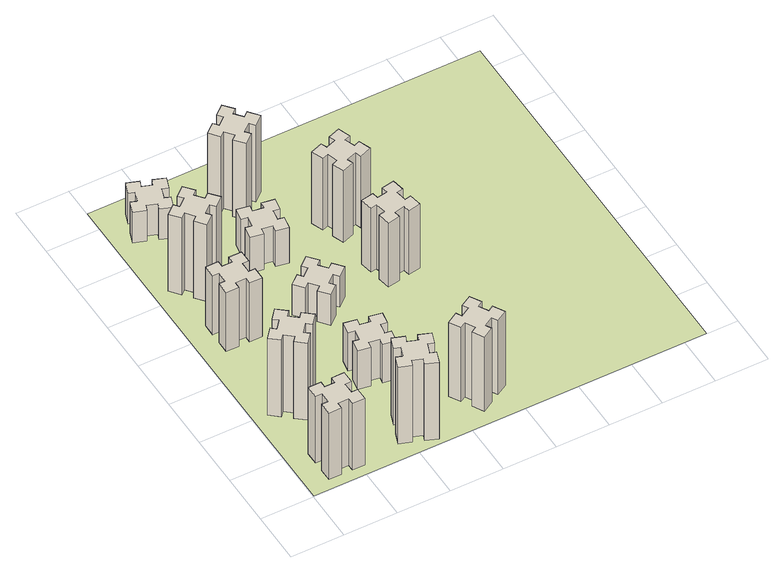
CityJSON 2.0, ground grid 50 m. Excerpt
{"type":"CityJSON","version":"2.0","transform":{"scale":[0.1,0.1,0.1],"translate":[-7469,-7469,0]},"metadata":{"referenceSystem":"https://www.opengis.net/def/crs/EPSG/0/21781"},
"CityObjects":{
"building1":{"type":"Building","attributes":{"class":"1000","function":"1000","usage":"1000","yearOfConstruction":2016,"roofType":"1000","measuredHeight":78,"storeysAboveGround":30,"storeysBelowGround":0},"geometry":[{"type":"Solid","lod":"1","boundaries":[[[[0,1,2,3,4,5,6,7,8,9,10,11,12,13,14,15,16,17,18,19]],[[17,16,20,21]],[[16,15,22,20]],[[15,14,23,22]],[[14,13,24,23]],[[13,12,25,24]],[[12,11,26,25]],[[11,10,27,26]],[[10,9,28,27]],[[9,8,29,28]],[[8,7,30,29]],[[7,6,31,30]],[[6,5,32,31]],[[5,4,33,32]],[[4,3,34,33]],[[3,2,35,34]],[[2,1,36,35]],[[1,0,37,36]],[[0,19,38,37]],[[19,18,39,38]],[[18,17,21,39]],[[24,25,26,27,28,29,30,31,32,33,34,35,36,37,38,39,21,20,22,23]]]]}]},
"building2":{"type":"Building","attributes":{"class":"1000","function":"1000","usage":"1000","yearOfConstruction":2016,"roofType":"1000","measuredHeight":90,"storeysAboveGround":30,"storeysBelowGround":0},"geometry":[{"type":"Solid","lod":"1","boundaries":[[[[40,41,42,43,44,45,46,47,48,49,50,51,52,53,54,55,56,57,58,59]],[[57,56,60,61]],[[56,55,62,60]],[[55,54,63,62]],[[54,53,64,63]],[[53,52,65,64]],[[52,51,66,65]],[[51,50,67,66]],[[50,49,68,67]],[[49,48,69,68]],[[48,47,70,69]],[[47,46,71,70]],[[46,45,72,71]],[[45,44,73,72]],[[44,43,74,73]],[[43,42,75,74]],[[42,41,76,75]],[[41,40,77,76]],[[40,59,78,77]],[[59,58,79,78]],[[58,57,61,79]],[[64,65,66,67,68,69,70,71,72,73,74,75,76,77,78,79,61,60,62,63]]]]}]},
"building3":{"type":"Building","attributes":{"class":"1000","function":"1000","usage":"1000","yearOfConstruction":2016,"roofType":"1000","measuredHeight":69,"storeysAboveGround":30,"storeysBelowGround":0},"geometry":[{"type":"Solid","lod":"1","boundaries":[[[[80,81,82,83,84,85,86,87,88,89,90,91,92,93,94,95,96,97,98,99]],[[97,96,100,101]],[[96,95,102,100]],[[95,94,103,102]],[[94,93,104,103]],[[93,92,105,104]],[[92,91,106,105]],[[91,90,107,106]],[[90,89,108,107]],[[89,88,109,108]],[[88,87,110,109]],[[87,86,111,110]],[[86,85,112,111]],[[85,84,113,112]],[[84,83,114,113]],[[83,82,115,114]],[[82,81,116,115]],[[81,80,117,116]],[[80,99,118,117]],[[99,98,119,118]],[[98,97,101,119]],[[104,105,106,107,108,109,110,111,112,113,114,115,116,117,118,119,101,100,102,103]]]]}]},
"building4":{"type":"Building","attributes":{"class":"1000","function":"1000","usage":"1000","yearOfConstruction":2016,"roofType":"1000","measuredHeight":90,"storeysAboveGround":30,"storeysBelowGround":0},"geometry":[{"type":"Solid","lod":"1","boundaries":[[[[120,121,122,123,124,125,126,127,128,129,130,131,132,133,134,135,136,137,138,139]],[[137,136,140,141]],[[136,135,142,140]],[[135,134,143,142]],[[134,133,144,143]],[[133,132,145,144]],[[132,131,146,145]],[[131,130,147,146]],[[130,129,148,147]],[[129,128,149,148]],[[128,127,150,149]],[[127,126,151,150]],[[126,125,152,151]],[[125,124,153,152]],[[124,123,154,153]],[[123,122,155,154]],[[122,121,156,155]],[[121,120,157,156]],[[120,139,158,157]],[[139,138,159,158]],[[138,137,141,159]],[[144,145,146,147,148,149,150,151,152,153,154,155,156,157,158,159,141,140,142,143]]]]}]},
"building5":{"type":"Building","attributes":{"class":"1000","function":"1000","usage":"1000","yearOfConstruction":2016,"roofType":"1000","measuredHeight":90,"storeysAboveGround":30,"storeysBelowGround":0},"geometry":[{"type":"Solid","lod":"1","boundaries":[[[[160,161,162,163,164,165,166,167,168,169,170,171,172,173,174,175,176,177,178,179]],[[177,176,180,181]],[[176,175,182,180]],[[175,174,183,182]],[[174,173,184,183]],[[173,172,185,184]],[[172,171,186,185]],[[171,170,187,186]],[[170,169,188,187]],[[169,168,189,188]],[[168,167,190,189]],[[167,166,191,190]],[[166,165,192,191]],[[165,164,193,192]],[[164,163,194,193]],[[163,162,195,194]],[[162,161,196,195]],[[161,160,197,196]],[[160,179,198,197]],[[179,178,199,198]],[[178,177,181,199]],[[184,185,186,187,188,189,190,191,192,193,194,195,196,197,198,199,181,180,182,183]]]]}]},
"building6":{"type":"Building","attributes":{"class":"1000","function":"1000","usage":"1000","yearOfConstruction":2016,"roofType":"1000","measuredHeight":36,"storeysAboveGround":30,"storeysBelowGround":0},"geometry":[{"type":"Solid","lod":"1","boundaries":[[[[200,201,202,203,204,205,206,207,208,209,210,211,212,213,214,215,216,217,218,219]],[[217,216,220,221]],[[216,215,222,220]],[[215,214,223,222]],[[214,213,224,223]],[[213,212,225,224]],[[212,211,226,225]],[[211,210,227,226]],[[210,209,228,227]],[[209,208,229,228]],[[208,207,230,229]],[[207,206,231,230]],[[206,205,232,231]],[[205,204,233,232]],[[204,203,234,233]],[[203,202,235,234]],[[202,201,236,235]],[[201,200,237,236]],[[200,219,238,237]],[[219,218,239,238]],[[218,217,221,239]],[[224,225,226,227,228,229,230,231,232,233,234,235,236,237,238,239,221,220,222,223]]]]}]},
"building7":{"type":"Building","attributes":{"class":"1000","function":"1000","usage":"1000","yearOfConstruction":2016,"roofType":"1000","measuredHeight":45,"storeysAboveGround":30,"storeysBelowGround":0},"geometry":[{"type":"Solid","lod":"1","boundaries":[[[[240,241,242,243,244,245,246,247,248,249,250,251,252,253,254,255,256,257,258,259]],[[257,256,260,261]],[[256,255,262,260]],[[255,254,263,262]],[[254,253,264,263]],[[253,252,265,264]],[[252,251,266,265]],[[251,250,267,266]],[[250,249,268,267]],[[249,248,269,268]],[[248,247,270,269]],[[247,246,271,270]],[[246,245,272,271]],[[245,244,273,272]],[[244,243,274,273]],[[243,242,275,274]],[[242,241,276,275]],[[241,240,277,276]],[[240,259,278,277]],[[259,258,279,278]],[[258,257,261,279]],[[264,265,266,267,268,269,270,271,272,273,274,275,276,277,278,279,261,260,262,263]]]]}]},
"building8":{"type":"Building","attributes":{"class":"1000","function":"1000","usage":"1000","yearOfConstruction":2016,"roofType":"1000","measuredHeight":36,"storeysAboveGround":30,"storeysBelowGround":0},"geometry":[{"type":"Solid","lod":"1","boundaries":[[[[280,281,282,283,284,285,286,287,288,289,290,291,292,293,294,295,296,297,298,299]],[[297,296,300,301]],[[296,295,302,300]],[[295,294,303,302]],[[294,293,304,303]],[[293,292,305,304]],[[292,291,306,305]],[[291,290,307,306]],[[290,289,308,307]],[[289,288,309,308]],[[288,287,310,309]],[[287,286,311,310]],[[286,285,312,311]],[[285,284,313,312]],[[284,283,314,313]],[[283,282,315,314]],[[282,281,316,315]],[[281,280,317,316]],[[280,299,318,317]],[[299,298,319,318]],[[298,297,301,319]],[[304,305,306,307,308,309,310,311,312,313,314,315,316,317,318,319,301,300,302,303]]]]}]},
"building9":{"type":"Building","attributes":{"class":"1000","function":"1000","usage":"1000","yearOfConstruction":2016,"roofType":"1000","measuredHeight":42,"storeysAboveGround":30,"storeysBelowGround":0},"geometry":[{"type":"Solid","lod":"1","boundaries":[[[[320,321,322,323,324,325,326,327,328,329,330,331,332,333,334,335,336,337,338,339]],[[337,336,340,341]],[[336,335,342,340]],[[335,334,343,342]],[[334,333,344,343]],[[333,332,345,344]],[[332,331,346,345]],[[331,330,347,346]],[[330,329,348,347]],[[329,328,349,348]],[[328,327,350,349]],[[327,326,351,350]],[[326,325,352,351]],[[325,324,353,352]],[[324,323,354,353]],[[323,322,355,354]],[[322,321,356,355]],[[321,320,357,356]],[[320,339,358,357]],[[339,338,359,358]],[[338,337,341,359]],[[344,345,346,347,348,349,350,351,352,353,354,355,356,357,358,359,341,340,342,343]]]]}]},
"building10":{"type":"Building","attributes":{"class":"1000","function":"1000","usage":"1000","yearOfConstruction":2016,"roofType":"1000","measuredHeight":87,"storeysAboveGround":30,"storeysBelowGround":0},"geometry":[{"type":"Solid","lod":"1","boundaries":[[[[360,361,362,363,364,365,366,367,368,369,370,371,372,373,374,375,376,377,378,379]],[[377,376,380,381]],[[376,375,382,380]],[[375,374,383,382]],[[374,373,384,383]],[[373,372,385,384]],[[372,371,386,385]],[[371,370,387,386]],[[370,369,388,387]],[[369,368,389,388]],[[368,367,390,389]],[[367,366,391,390]],[[366,365,392,391]],[[365,364,393,392]],[[364,363,394,393]],[[363,362,395,394]],[[362,361,396,395]],[[361,360,397,396]],[[360,379,398,397]],[[379,378,399,398]],[[378,377,381,399]],[[384,385,386,387,388,389,390,391,392,393,394,395,396,397,398,399,381,380,382,383]]]]}]},
"building11":{"type":"Building","attributes":{"class":"1000","function":"1000","usage":"1000","yearOfConstruction":2016,"roofType":"1000","measuredHeight":90,"storeysAboveGround":30,"storeysBelowGround":0},"geometry":[{"type":"Solid","lod":"1","boundaries":[[[[400,401,402,403,404,405,406,407,408,409,410,411,412,413,414,415,416,417,418,419]],[[417,416,420,421]],[[416,415,422,420]],[[415,414,423,422]],[[414,413,424,423]],[[413,412,425,424]],[[412,411,426,425]],[[411,410,427,426]],[[410,409,428,427]],[[409,408,429,428]],[[408,407,430,429]],[[407,406,431,430]],[[406,405,432,431]],[[405,404,433,432]],[[404,403,434,433]],[[403,402,435,434]],[[402,401,436,435]],[[401,400,437,436]],[[400,419,438,437]],[[419,418,439,438]],[[418,417,421,439]],[[424,425,426,427,428,429,430,431,432,433,434,435,436,437,438,439,421,420,422,423]]]]}]},
"building12":{"type":"Building","attributes":{"class":"1000","function":"1000","usage":"1000","yearOfConstruction":2016,"roofType":"1000","measuredHeight":75,"storeysAboveGround":30,"storeysBelowGround":0},"geometry":[{"type":"Solid","lod":"1","boundaries":[[[[440,441,442,443,444,445,446,447,448,449,450,451,452,453,454,455,456,457,458,459]],[[457,456,460,461]],[[456,455,462,460]],[[455,454,463,462]],[[454,453,464,463]],[[453,452,465,464]],[[452,451,466,465]],[[451,450,467,466]],[[450,449,468,467]],[[449,448,469,468]],[[448,447,470,469]],[[447,446,471,470]],[[446,445,472,471]],[[445,444,473,472]],[[444,443,474,473]],[[443,442,475,474]],[[442,441,476,475]],[[441,440,477,476]],[[440,459,478,477]],[[459,458,479,478]],[[458,457,461,479]],[[464,465,466,467,468,469,470,471,472,473,474,475,476,477,478,479,461,460,462,463]]]]}]},
"building13":{"type":"Building","attributes":{"class":"1000","function":"1000","usage":"1000","yearOfConstruction":2016,"roofType":"1000","measuredHeight":84,"storeysAboveGround":30,"storeysBelowGround":0},"geometry":[{"type":"Solid","lod":"1","boundaries":[[[[480,481,482,483,484,485,486,487,488,489,490,491,492,493,494,495,496,497,498,499]],[[497,496,500,501]],[[496,495,502,500]],[[495,494,503,502]],[[494,493,504,503]],[[493,492,505,504]],[[492,491,506,505]],[[491,490,507,506]],[[490,489,508,507]],[[489,488,509,508]],[[488,487,510,509]],[[487,486,511,510]],[[486,485,512,511]],[[485,484,513,512]],[[484,483,514,513]],[[483,482,515,514]],[[482,481,516,515]],[[481,480,517,516]],[[480,499,518,517]],[[499,498,519,518]],[[498,497,501,519]],[[504,505,506,507,508,509,510,511,512,513,514,515,516,517,518,519,501,500,502,503]]]]}]},
"landuse1":{"type":"LandUse","attributes":{"name":"plot1","function":"1010"},"geometry":[{"type":"MultiSurface","lod":"1","boundaries":[[[520,521,522,523]]]}]}
},
"vertices":[
[265,325,0],[265,225,0],[205,225,0],[205,105,0],[325,105,0],[325,165,0],[425,165,0],[425,105,0],[545,105,0],[545,225,0],[485,225,0],[485,325,0],[545,325,0],[545,445,0],[425,445,0],[425,385,0],[325,385,0],[325,445,0],[205,445,0],[205,325,0],[325,385,780],[325,445,780],[425,385,780],[425,445,780],[545,445,780],[545,325,780],[485,325,780],[485,225,780],[545,225,780],[545,105,780],[425,105,780],[425,165,780],[325,165,780],[325,105,780],[205,105,780],[205,225,780],[265,225,780],[265,325,780],[205,325,780],[205,445,780],
[484,1067,0],[408,1132,0],[446,1178,0],[354,1255,0],[277,1163,0],[323,1124,0],[259,1048,0],[213,1086,0],[136,994,0],[228,917,0],[266,963,0],[343,899,0],[304,853,0],[396,776,0],[473,868,0],[427,906,0],[492,983,0],[538,944,0],[615,1036,0],[523,1113,0],[492,983,900],[538,944,900],[427,906,900],[473,868,900],[396,776,900],[304,853,900],[343,899,900],[266,963,900],[228,917,900],[136,994,900],[213,1086,900],[259,1048,900],[323,1124,900],[277,1163,900],[354,1255,900],[446,1178,900],[408,1132,900],[484,1067,900],[523,1113,900],[615,1036,900],
[425,2065,0],[325,2065,0],[325,2125,0],[205,2125,0],[205,2005,0],[265,2005,0],[265,1905,0],[205,1905,0],[205,1785,0],[325,1785,0],[325,1845,0],[425,1845,0],[425,1785,0],[545,1785,0],[545,1905,0],[485,1905,0],[485,2005,0],[545,2005,0],[545,2125,0],[425,2125,0],[485,2005,690],[545,2005,690],[485,1905,690],[545,1905,690],[545,1785,690],[425,1785,690],[425,1845,690],[325,1845,690],[325,1785,690],[205,1785,690],[205,1905,690],[265,1905,690],[265,2005,690],[205,2005,690],[205,2125,690],[325,2125,690],[325,2065,690],[425,2065,690],[425,2125,690],[545,2125,690],
[492,2628,0],[427,2704,0],[473,2743,0],[396,2835,0],[304,2758,0],[343,2712,0],[266,2647,0],[228,2693,0],[136,2616,0],[213,2524,0],[259,2563,0],[323,2486,0],[277,2448,0],[354,2356,0],[446,2433,0],[408,2479,0],[484,2543,0],[523,2497,0],[615,2574,0],[538,2666,0],[484,2543,900],[523,2497,900],[408,2479,900],[446,2433,900],[354,2356,900],[277,2448,900],[323,2486,900],[259,2563,900],[213,2524,900],[136,2616,900],[228,2693,900],[266,2647,900],[343,2712,900],[304,2758,900],[396,2835,900],[473,2743,900],[427,2704,900],[492,2628,900],[538,2666,900],[615,2574,900],
[1029,360,0],[995,266,0],[939,287,0],[897,174,0],[1010,133,0],[1031,189,0],[1125,155,0],[1104,99,0],[1217,57,0],[1258,170,0],[1202,191,0],[1236,285,0],[1292,264,0],[1333,377,0],[1220,418,0],[1200,362,0],[1106,396,0],[1127,452,0],[1014,493,0],[973,380,0],[1106,396,900],[1127,452,900],[1200,362,900],[1220,418,900],[1333,377,900],[1292,264,900],[1236,285,900],[1202,191,900],[1258,170,900],[1217,57,900],[1104,99,900],[1125,155,900],[1031,189,900],[1010,133,900],[897,174,900],[939,287,900],[995,266,900],[1029,360,900],[973,380,900],[1014,493,900],
[462,3251,0],[496,3345,0],[552,3324,0],[593,3437,0],[480,3478,0],[460,3422,0],[366,3456,0],[387,3512,0],[274,3553,0],[233,3440,0],[289,3420,0],[255,3326,0],[199,3347,0],[157,3234,0],[270,3193,0],[291,3249,0],[385,3215,0],[364,3159,0],[477,3117,0],[518,3230,0],[385,3215,360],[364,3159,360],[291,3249,360],[270,3193,360],[157,3234,360],[199,3347,360],[255,3326,360],[289,3420,360],[233,3440,360],[274,3553,360],[387,3512,360],[366,3456,360],[460,3422,360],[480,3478,360],[593,3437,360],[552,3324,360],[496,3345,360],[462,3251,360],[518,3230,360],[477,3117,360],
[1047,916,0],[1145,898,0],[1135,839,0],[1253,818,0],[1274,937,0],[1215,947,0],[1232,1045,0],[1291,1035,0],[1312,1153,0],[1194,1174,0],[1184,1115,0],[1085,1132,0],[1096,1191,0],[977,1212,0],[957,1094,0],[1016,1084,0],[998,985,0],[939,996,0],[918,877,0],[1037,857,0],[998,985,450],[939,996,450],[1016,1084,450],[957,1094,450],[977,1212,450],[1096,1191,450],[1085,1132,450],[1184,1115,450],[1194,1174,450],[1312,1153,450],[1291,1035,450],[1232,1045,450],[1215,947,450],[1274,937,450],[1253,818,450],[1135,839,450],[1145,898,450],[1047,916,450],[1037,857,450],[918,877,450],
[1083,1972,0],[1006,1907,0],[968,1953,0],[876,1876,0],[953,1784,0],[999,1823,0],[1063,1746,0],[1017,1708,0],[1094,1616,0],[1186,1693,0],[1148,1739,0],[1224,1803,0],[1263,1757,0],[1355,1834,0],[1278,1926,0],[1232,1888,0],[1167,1964,0],[1213,2003,0],[1136,2095,0],[1044,2018,0],[1167,1964,360],[1213,2003,360],[1232,1888,360],[1278,1926,360],[1355,1834,360],[1263,1757,360],[1224,1803,360],[1148,1739,360],[1186,1693,360],[1094,1616,360],[1017,1708,360],[1063,1746,360],[999,1823,360],[953,1784,360],[876,1876,360],[968,1953,360],[1006,1907,360],[1083,1972,360],[1044,2018,360],[1136,2095,360],
[1115,2527,0],[1132,2625,0],[1191,2615,0],[1212,2733,0],[1094,2754,0],[1084,2695,0],[985,2712,0],[996,2771,0],[877,2792,0],[857,2674,0],[916,2664,0],[898,2565,0],[839,2576,0],[818,2457,0],[937,2437,0],[947,2496,0],[1045,2478,0],[1035,2419,0],[1153,2398,0],[1174,2517,0],[1045,2478,420],[1035,2419,420],[947,2496,420],[937,2437,420],[818,2457,420],[839,2576,420],[898,2565,420],[916,2664,420],[857,2674,420],[877,2792,420],[996,2771,420],[985,2712,420],[1084,2695,420],[1094,2754,420],[1212,2733,420],[1191,2615,420],[1132,2625,420],[1115,2527,420],[1174,2517,420],[1153,2398,420],
[1744,496,0],[1657,446,0],[1627,498,0],[1523,438,0],[1583,334,0],[1635,364,0],[1685,277,0],[1633,247,0],[1693,143,0],[1797,203,0],[1767,255,0],[1854,305,0],[1884,253,0],[1988,313,0],[1928,417,0],[1876,387,0],[1826,474,0],[1878,504,0],[1818,608,0],[1714,548,0],[1826,474,870],[1878,504,870],[1876,387,870],[1928,417,870],[1988,313,870],[1884,253,870],[1854,305,870],[1767,255,870],[1797,203,870],[1693,143,870],[1633,247,870],[1685,277,870],[1635,364,870],[1583,334,870],[1523,438,870],[1627,498,870],[1657,446,870],[1744,496,870],[1714,548,870],[1818,608,870],
[999,3203,0],[1063,3126,0],[1017,3088,0],[1094,2996,0],[1186,3073,0],[1148,3119,0],[1224,3183,0],[1263,3137,0],[1355,3214,0],[1278,3306,0],[1232,3268,0],[1167,3344,0],[1213,3383,0],[1136,3475,0],[1044,3398,0],[1083,3352,0],[1006,3287,0],[968,3333,0],[876,3256,0],[953,3164,0],[1006,3287,900],[968,3333,900],[1083,3352,900],[1044,3398,900],[1136,3475,900],[1213,3383,900],[1167,3344,900],[1232,3268,900],[1278,3306,900],[1355,3214,900],[1263,3137,900],[1224,3183,900],[1148,3119,900],[1186,3073,900],[1094,2996,900],[1017,3088,900],[1063,3126,900],[999,3203,900],[953,3164,900],[876,3256,900],
[1972,1925,0],[1955,2024,0],[2014,2034,0],[1993,2152,0],[1875,2131,0],[1885,2072,0],[1787,2055,0],[1777,2114,0],[1658,2093,0],[1679,1975,0],[1738,1985,0],[1756,1887,0],[1697,1877,0],[1717,1758,0],[1836,1779,0],[1825,1838,0],[1924,1856,0],[1934,1797,0],[2052,1817,0],[2031,1936,0],[1924,1856,750],[1934,1797,750],[1825,1838,750],[1836,1779,750],[1717,1758,750],[1697,1877,750],[1756,1887,750],[1738,1985,750],[1679,1975,750],[1658,2093,750],[1777,2114,750],[1787,2055,750],[1885,2072,750],[1875,2131,750],[1993,2152,750],[2014,2034,750],[1955,2024,750],[1972,1925,750],[2031,1936,750],[2052,1817,750],
[1876,2586,0],[1842,2680,0],[1898,2700,0],[1857,2813,0],[1744,2772,0],[1765,2716,0],[1671,2682,0],[1650,2738,0],[1537,2697,0],[1579,2584,0],[1635,2605,0],[1669,2511,0],[1613,2490,0],[1654,2377,0],[1767,2419,0],[1746,2475,0],[1840,2509,0],[1860,2453,0],[1973,2494,0],[1932,2607,0],[1840,2509,840],[1860,2453,840],[1746,2475,840],[1767,2419,840],[1654,2377,840],[1613,2490,840],[1669,2511,840],[1635,2605,840],[1579,2584,840],[1537,2697,840],[1650,2738,840],[1671,2682,840],[1765,2716,840],[1744,2772,840],[1857,2813,840],[1898,2700,840],[1842,2680,840],[1876,2586,840],[1932,2607,840],[1973,2494,840],
[5,3705,0],[3705,3705,0],[3705,5,0],[5,5,0]
]}
